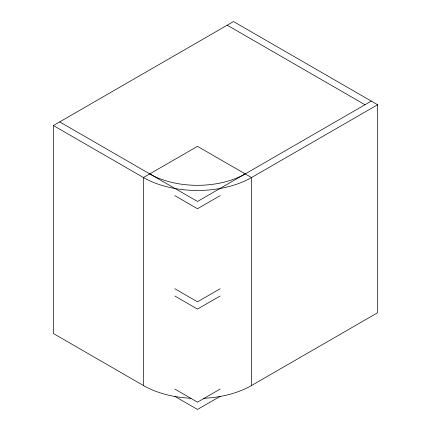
<?xml version="1.0" encoding="UTF-8"?>
<svg xmlns="http://www.w3.org/2000/svg" width="431" height="431" viewBox="0 0 431 431"><rect width="100%" height="100%" fill="white"/><g stroke="black" fill="none" stroke-linecap="round" stroke-linejoin="round"><path stroke-width="0.65" d="M190.895 398.287A76.422 44.118 0 0 1 143.448 385.529L53.39 333.535L53.39 125.545L233.51 21.55L377.61 104.744L377.61 312.734L251.526 385.529A76.422 44.118 0 0 1 203.486 398.319M371.306 101.107L197.49 201.46L59.693 121.903M220.171 195.642L197.49 208.739L174.814 195.647M377.61 104.744L251.526 177.54A76.422 44.118 0 0 1 143.448 177.54L53.39 125.545M220.171 288.716L197.49 301.813L174.814 288.722M220.171 296L197.49 309.097L174.814 296.005M220.171 389.074L197.49 402.171L174.814 389.08M220.171 396.353L197.49 409.45L174.814 396.358M227.207 25.192L365.003 104.744M251.526 385.529L251.526 177.54L197.49 146.341L143.448 177.54L143.448 385.529M245.223 173.903A67.505 38.973 0 0 1 149.756 173.903"/></g></svg>
